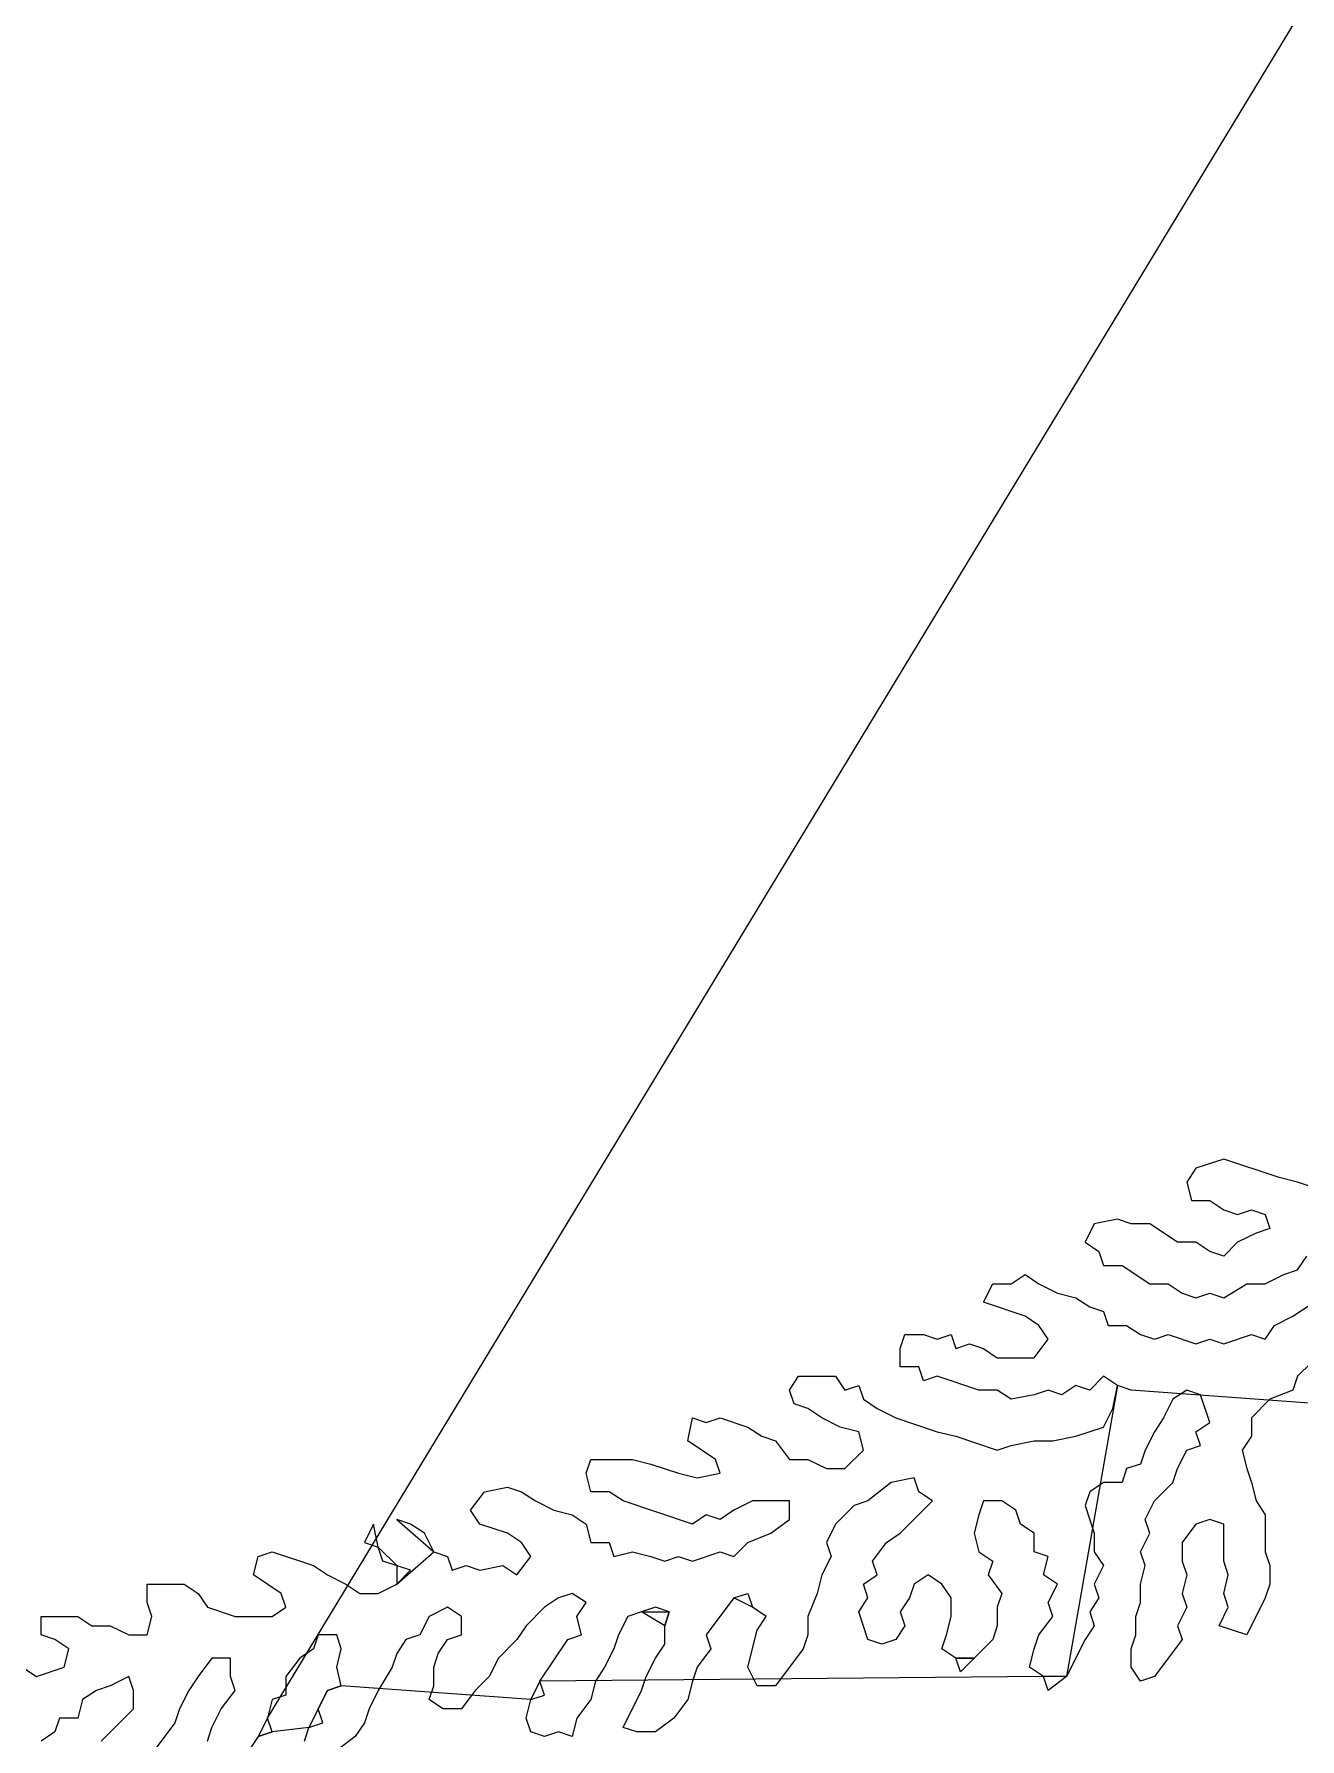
# Model space of a CAD drawing. Header units: metres. Extents: x 15 to 2853, y 44 to 1438.
# Drawn here: x 1018.5 to 1292.5, y 511.5 to 880.5 of the extents above; entities that cross this region are included whole.
import ezdxf

# ---------------------------------------------------------------- set-up
doc = ezdxf.new("R2010")
doc.units = ezdxf.units.M
doc.layers.add('Draw', color=2, linetype='CONTINUOUS')
doc.layers.add('Skip', color=1, linetype='CONTINUOUS')

msp = doc.modelspace()

# ---------------------------------------------------------------- linework, layer by layer
at = {"layer": 'draw'}
for p, q in [((1270, 635), (1268, 632)), ((1276, 637), (1270, 635)), ((1288, 633), (1276, 637)), ((1268, 632), (1269, 628)), ((1292, 632), (1288, 633)), ((1298, 630), (1292, 632)), ((1269, 628), (1273, 628)), ((1273, 628), (1276, 626)), ((1253, 624), (1248, 623)), ((1256, 623), (1253, 624)), ((1276, 626), (1279, 625)), ((1279, 625), (1282, 626)), ((1282, 626), (1285, 625)), ((1285, 625), (1286, 622)), ((1248, 623), (1246, 619)), ((1260, 623), (1256, 623)), ((1266, 619), (1260, 623)), ((1283, 621), (1279, 619)), ((1286, 622), (1283, 621)), ((1246, 619), (1249, 617)), ((1249, 617), (1250, 614)), ((1270, 619), (1266, 619)), ((1273, 617), (1270, 619)), ((1276, 616), (1273, 617)), ((1279, 619), (1276, 616)), ((1250, 614), (1254, 614)), ((1254, 614), (1260, 610)), ((1289, 612), (1292, 613)), ((1292, 613), (1294, 616)), ((1224, 606), (1226, 610)), ((1226, 610), (1230, 610)), ((1230, 610), (1233, 612)), ((1233, 612), (1236, 610)), ((1236, 610), (1240, 608)), ((1260, 610), (1264, 610)), ((1264, 610), (1267, 608)), ((1276, 607), (1281, 610)), ((1281, 610), (1285, 610)), ((1285, 610), (1289, 612)), ((1233, 603), (1224, 606)), ((1240, 608), (1244, 607)), ((1244, 607), (1247, 605)), ((1267, 608), (1270, 607)), ((1270, 607), (1273, 608)), ((1273, 608), (1276, 607)), ((1291, 603), (1297, 607)), ((1236, 601), (1233, 603)), ((1247, 605), (1250, 604)), ((1250, 604), (1251, 601)), ((1287, 601), (1291, 603)), ((1206, 596), (1207, 599)), ((1207, 599), (1211, 599)), ((1211, 599), (1214, 598)), ((1214, 598), (1217, 599)), ((1217, 599), (1218, 596)), ((1235, 594), (1238, 598)), ((1238, 598), (1236, 601)), ((1251, 601), (1255, 601)), ((1255, 601), (1258, 599)), ((1258, 599), (1261, 598)), ((1261, 598), (1264, 599)), ((1264, 599), (1270, 597)), ((1270, 597), (1273, 598)), ((1273, 598), (1276, 597)), ((1276, 597), (1282, 599)), ((1282, 599), (1285, 598)), ((1285, 598), (1287, 601)), ((1206, 592), (1206, 596)), ((1218, 596), (1221, 597)), ((1221, 597), (1224, 596)), ((1224, 596), (1227, 594)), ((1210, 592), (1206, 592)), ((1211, 589), (1210, 592)), ((1227, 594), (1235, 594)), ((1295, 593), (1292, 590)), ((1182, 587), (1184, 590)), ((1183, 584), (1182, 587)), ((1184, 590), (1192, 590)), ((1192, 590), (1194, 587)), ((1194, 587), (1197, 588)), ((1197, 588), (1198, 585)), ((1214, 590), (1211, 589)), ((1223, 587), (1214, 590)), ((1227, 587), (1223, 587)), ((1230, 585), (1227, 587)), ((1238, 587), (1235, 586)), ((1241, 586), (1238, 587)), ((1244, 588), (1241, 586)), ((1247, 587), (1244, 588)), ((1250, 590), (1247, 587)), ((1253, 588), (1250, 590)), ((1252, 583), (1253, 588)), ((1256, 587), (1253, 588)), ((1268, 587), (1265, 585)), ((1271, 586), (1268, 587)), ((1291, 587), (1286, 585)), ((1292, 590), (1291, 587)), ((1186, 583), (1183, 584)), ((1198, 585), (1201, 583)), ((1235, 586), (1230, 585)), ((1265, 585), (1263, 581)), ((1273, 580), (1271, 586)), ((1286, 585), (1282, 581)), ((1160, 576), (1161, 581)), ((1161, 581), (1164, 580)), ((1164, 580), (1167, 581)), ((1167, 581), (1173, 579)), ((1189, 581), (1186, 583)), ((1193, 579), (1189, 581)), ((1201, 583), (1205, 581)), ((1205, 581), (1214, 578)), ((1250, 579), (1252, 583)), ((1263, 581), (1261, 578)), ((1270, 578), (1273, 580)), ((1282, 581), (1282, 577)), ((1166, 572), (1160, 576)), ((1173, 579), (1176, 577)), ((1176, 577), (1179, 576)), ((1179, 576), (1182, 572)), ((1197, 578), (1193, 579)), ((1198, 574), (1197, 578)), ((1214, 578), (1218, 577)), ((1218, 577), (1227, 574)), ((1230, 575), (1235, 576)), ((1235, 576), (1239, 576)), ((1239, 576), (1244, 577)), ((1244, 577), (1250, 579)), ((1261, 578), (1259, 574)), ((1271, 575), (1270, 578)), ((1282, 577), (1280, 574)), ((1138, 569), (1139, 572)), ((1139, 572), (1148, 572)), ((1148, 572), (1152, 571)), ((1167, 569), (1166, 572)), ((1182, 572), (1186, 572)), ((1186, 572), (1190, 570)), ((1194, 570), (1198, 574)), ((1227, 574), (1230, 575)), ((1259, 574), (1258, 571)), ((1266, 570), (1268, 574)), ((1268, 574), (1271, 575)), ((1280, 574), (1281, 570)), ((1139, 565), (1138, 569)), ((1152, 571), (1158, 569)), ((1158, 569), (1162, 568)), ((1162, 568), (1167, 569)), ((1190, 570), (1194, 570)), ((1255, 570), (1254, 567)), ((1258, 571), (1255, 570)), ((1265, 567), (1266, 570)), ((1281, 570), (1282, 567)), ((1113, 561), (1116, 565)), ((1116, 565), (1121, 566)), ((1121, 566), (1124, 565)), ((1124, 565), (1127, 563)), ((1143, 565), (1139, 565)), ((1146, 563), (1143, 565)), ((1209, 568), (1204, 567)), ((1210, 565), (1209, 568)), ((1213, 563), (1210, 565)), ((1247, 565), (1246, 562)), ((1250, 567), (1247, 565)), ((1254, 567), (1250, 567)), ((1261, 563), (1265, 567)), ((1282, 567), (1283, 563)), ((1115, 558), (1113, 561)), ((1127, 563), (1131, 561)), ((1131, 561), (1135, 560)), ((1161, 558), (1146, 563)), ((1170, 561), (1167, 559)), ((1174, 563), (1170, 561)), ((1182, 563), (1174, 563)), ((1182, 559), (1182, 563)), ((1196, 562), (1192, 558)), ((1199, 563), (1196, 562)), ((1206, 556), (1213, 563)), ((1224, 563), (1223, 560)), ((1228, 563), (1224, 563)), ((1231, 561), (1228, 563)), ((1232, 558), (1231, 561)), ((1246, 562), (1248, 556)), ((1259, 559), (1261, 563)), ((1283, 563), (1285, 560)), ((1092, 558), (1090, 554)), ((1093, 553), (1092, 558)), ((1100, 558), (1097, 559)), ((1103, 556), (1100, 558)), ((1121, 556), (1115, 558)), ((1135, 560), (1138, 558)), ((1138, 558), (1139, 554)), ((1164, 560), (1161, 558)), ((1167, 559), (1164, 560)), ((1178, 556), (1182, 559)), ((1192, 558), (1190, 554)), ((1223, 560), (1222, 556)), ((1235, 556), (1232, 558)), ((1260, 556), (1259, 559)), ((1270, 558), (1267, 554)), ((1273, 559), (1270, 558)), ((1276, 558), (1273, 559)), ((1276, 550), (1276, 558)), ((1285, 560), (1285, 552)), ((1090, 554), (1093, 553)), ((1105, 552), (1103, 556)), ((1124, 554), (1121, 556)), ((1126, 551), (1124, 554)), ((1139, 554), (1143, 554)), ((1143, 554), (1144, 551)), ((1170, 551), (1173, 554)), ((1173, 554), (1178, 556)), ((1190, 554), (1191, 551)), ((1200, 550), (1203, 554)), ((1203, 554), (1206, 556)), ((1222, 556), (1223, 552)), ((1235, 552), (1235, 556)), ((1248, 556), (1248, 552)), ((1258, 552), (1260, 556)), ((1267, 554), (1267, 550)), ((1066, 547), (1067, 551)), ((1067, 551), (1070, 552)), ((1070, 552), (1079, 549)), ((1094, 550), (1093, 553)), ((1100, 548), (1094, 550)), ((1105, 552), (1108, 551)), ((1108, 551), (1109, 548)), ((1123, 547), (1126, 551)), ((1144, 551), (1148, 552)), ((1148, 552), (1152, 551)), ((1152, 551), (1155, 550)), ((1155, 550), (1158, 551)), ((1158, 551), (1161, 550)), ((1161, 550), (1167, 552)), ((1167, 552), (1170, 551)), ((1191, 551), (1189, 547)), ((1201, 547), (1200, 550)), ((1223, 552), (1226, 550)), ((1226, 550), (1225, 547)), ((1238, 551), (1235, 552)), ((1237, 547), (1238, 551)), ((1248, 552), (1250, 549)), ((1259, 549), (1258, 552)), ((1267, 550), (1268, 547)), ((1277, 547), (1276, 550)), ((1285, 552), (1286, 549)), ((1072, 543), (1066, 547)), ((1079, 549), (1082, 547)), ((1082, 547), (1086, 545)), ((1097, 549), (1097, 545)), ((1097, 545), (1100, 548)), ((1109, 548), (1112, 549)), ((1112, 549), (1115, 548)), ((1120, 549), (1123, 547)), ((1189, 547), (1188, 543)), ((1198, 545), (1201, 547)), ((1212, 547), (1209, 545)), ((1215, 545), (1212, 547)), ((1225, 547), (1228, 543)), ((1240, 545), (1237, 547)), ((1250, 549), (1248, 545)), ((1258, 545), (1259, 549)), ((1268, 547), (1267, 543)), ((1276, 543), (1277, 547)), ((1286, 549), (1286, 545)), ((1043, 541), (1043, 545)), ((1043, 545), (1051, 545)), ((1051, 545), (1054, 543)), ((1054, 543), (1056, 540)), ((1073, 540), (1072, 543)), ((1086, 545), (1089, 543)), ((1089, 543), (1093, 543)), ((1093, 543), (1097, 545)), ((1135, 543), (1132, 542)), ((1138, 541), (1135, 543)), ((1170, 542), (1173, 543)), ((1173, 543), (1174, 540)), ((1188, 543), (1186, 538)), ((1199, 542), (1198, 545)), ((1209, 545), (1208, 542)), ((1217, 542), (1215, 545)), ((1228, 543), (1227, 540)), ((1238, 541), (1240, 545)), ((1248, 545), (1249, 542)), ((1258, 541), (1258, 545)), ((1267, 543), (1268, 540)), ((1277, 540), (1276, 543)), ((1286, 545), (1285, 542)), ((1044, 538), (1043, 541)), ((1056, 540), (1062, 538)), ((1070, 538), (1073, 540)), ((1108, 540), (1104, 538)), ((1111, 538), (1108, 540)), ((1129, 540), (1125, 536)), ((1132, 542), (1129, 540)), ((1136, 538), (1138, 541)), ((1153, 540), (1150, 539)), ((1150, 539), (1156, 539)), ((1155, 536), (1150, 539)), ((1156, 539), (1153, 540)), ((1155, 536), (1156, 539)), ((1170, 542), (1164, 534)), ((1174, 540), (1170, 542)), ((1177, 538), (1174, 540)), ((1197, 539), (1199, 542)), ((1199, 533), (1197, 539)), ((1208, 542), (1206, 539)), ((1206, 539), (1207, 536)), ((1217, 538), (1217, 542)), ((1227, 540), (1227, 536)), ((1239, 538), (1238, 541)), ((1249, 542), (1247, 539)), ((1247, 539), (1248, 536)), ((1257, 538), (1258, 541)), ((1268, 540), (1266, 536)), ((1275, 536), (1277, 540)), ((1285, 542), (1281, 534)), ((1020, 534), (1020, 538)), ((1020, 538), (1028, 538)), ((1028, 538), (1031, 536)), ((1031, 536), (1035, 536)), ((1035, 536), (1039, 534)), ((1043, 534), (1044, 538)), ((1062, 538), (1070, 538)), ((1104, 538), (1102, 534)), ((1111, 534), (1111, 538)), ((1125, 536), (1123, 533)), ((1137, 534), (1136, 538)), ((1147, 538), (1145, 534)), ((1155, 532), (1155, 536)), ((1175, 535), (1177, 538)), ((1186, 538), (1186, 534)), ((1207, 536), (1205, 533)), ((1216, 534), (1217, 538)), ((1227, 536), (1226, 533)), ((1236, 534), (1239, 538)), ((1248, 536), (1246, 533)), ((1257, 534), (1257, 538)), ((1266, 536), (1267, 533)), ((1281, 534), (1275, 536)), ((1023, 533), (1020, 534)), ((1026, 531), (1023, 533)), ((1039, 534), (1043, 534)), ((1080, 534), (1079, 531)), ((1084, 534), (1080, 534)), ((1085, 531), (1084, 534)), ((1099, 533), (1097, 530)), ((1102, 534), (1099, 533)), ((1106, 530), (1108, 533)), ((1108, 533), (1111, 534)), ((1123, 533), (1119, 529)), ((1128, 524), (1134, 533)), ((1134, 533), (1137, 534)), ((1145, 534), (1144, 531)), ((1153, 529), (1155, 532)), ((1164, 534), (1165, 531)), ((1173, 527), (1175, 535)), ((1186, 534), (1185, 531)), ((1202, 532), (1199, 533)), ((1205, 533), (1202, 532)), ((1215, 531), (1216, 534)), ((1226, 533), (1219, 526)), ((1235, 531), (1236, 534)), ((1246, 533), (1242, 525)), ((1256, 531), (1257, 534)), ((1267, 533), (1261, 525)), ((1013, 529), (1019, 525)), ((1025, 527), (1026, 531)), ((1057, 529), (1054, 525)), ((1061, 529), (1057, 529)), ((1061, 525), (1061, 529)), ((1076, 529), (1073, 525)), ((1079, 531), (1076, 529)), ((1084, 527), (1085, 531)), ((1097, 530), (1096, 527)), ((1105, 527), (1106, 530)), ((1119, 529), (1117, 525)), ((1144, 531), (1142, 527)), ((1151, 525), (1153, 529)), ((1165, 531), (1162, 527)), ((1185, 531), (1179, 523)), ((1218, 529), (1215, 531)), ((1219, 526), (1218, 529)), ((1218, 529), (1222, 529)), ((1234, 527), (1235, 531)), ((1256, 527), (1256, 531)), ((1039, 525), (1035, 523)), ((1040, 522), (1039, 525)), ((1054, 525), (1052, 522)), ((1062, 522), (1061, 525)), ((1073, 525), (1073, 521)), ((1085, 523), (1084, 527)), ((1096, 527), (1093, 522)), ((1105, 523), (1105, 527)), ((1117, 525), (1114, 522)), ((1128, 524), (1126, 520)), ((1129, 521), (1128, 524)), ((1140, 524), (1139, 520)), ((1142, 527), (1140, 524)), ((1150, 522), (1151, 525)), ((1161, 524), (1160, 520)), ((1162, 527), (1161, 524)), ((1175, 523), (1173, 527)), ((1237, 525), (1234, 527)), ((1242, 525), (1237, 525)), ((1238, 522), (1237, 525)), ((1242, 525), (1238, 522)), ((1258, 524), (1256, 527)), ((1261, 525), (1258, 524)), ((1032, 522), (1029, 520)), ((1035, 523), (1032, 522)), ((1040, 518), (1040, 522)), ((1052, 522), (1050, 518)), ((1073, 521), (1070, 520)), ((1082, 522), (1078, 514)), ((1085, 523), (1082, 522)), ((1093, 522), (1091, 518)), ((1104, 520), (1105, 523)), ((1114, 522), (1111, 518)), ((1126, 520), (1129, 521)), ((1146, 514), (1150, 522)), ((1179, 523), (1175, 523)), ((1029, 520), (1028, 516)), ((1033, 511), (1040, 518)), ((1050, 518), (1049, 515)), ((1057, 514), (1059, 518)), ((1070, 520), (1069, 516)), ((1081, 515), (1080, 518)), ((1091, 518), (1090, 515)), ((1107, 518), (1104, 520)), ((1111, 518), (1107, 518)), ((1125, 516), (1126, 520)), ((1160, 520), (1157, 516)), ((1023, 513), (1020, 511)), ((1024, 516), (1023, 513)), ((1028, 516), (1024, 516)), ((1049, 515), (1043, 507)), ((1056, 511), (1057, 514)), ((1069, 516), (1067, 512)), ((1070, 513), (1067, 512)), ((1070, 513), (1069, 516)), ((1077, 511), (1078, 514)), ((1078, 514), (1081, 515)), ((1090, 515), (1088, 512)), ((1126, 513), (1125, 516)), ((1129, 512), (1126, 513)), ((1132, 513), (1129, 512)), ((1135, 512), (1132, 513)), ((1136, 516), (1135, 512)), ((1149, 513), (1146, 514)), ((1153, 513), (1149, 513)), ((1157, 516), (1153, 513)), ((1067, 512), (1065, 509)), ((1088, 512), (1084, 509))]:
    msp.add_line(p, q, dxfattribs=at)
at = {"layer": 'skip'}
for p, q in [((1069, 516), (1553, 1315)), ((1253, 588), (1242, 525)), ((1310, 583), (1256, 587)), ((1204, 567), (1199, 563)), ((1097, 559), (1105, 552)), ((1093, 553), (1097, 549)), ((1097, 545), (1105, 552)), ((1115, 548), (1120, 549)), ((1150, 539), (1147, 538)), ((1156, 539), (1155, 536)), ((1174, 540), (1170, 542)), ((1222, 529), (1218, 529)), ((1019, 525), (1025, 527)), ((1237, 525), (1128, 524)), ((1059, 518), (1062, 522)), ((1080, 518), (1082, 522)), ((1082, 522), (1085, 523)), ((1126, 520), (1085, 523)), ((1139, 520), (1136, 516)), ((1067, 512), (1070, 513)), ((1078, 514), (1070, 513))]:
    msp.add_line(p, q, dxfattribs=at)

doc.saveas('drawing.dxf')
